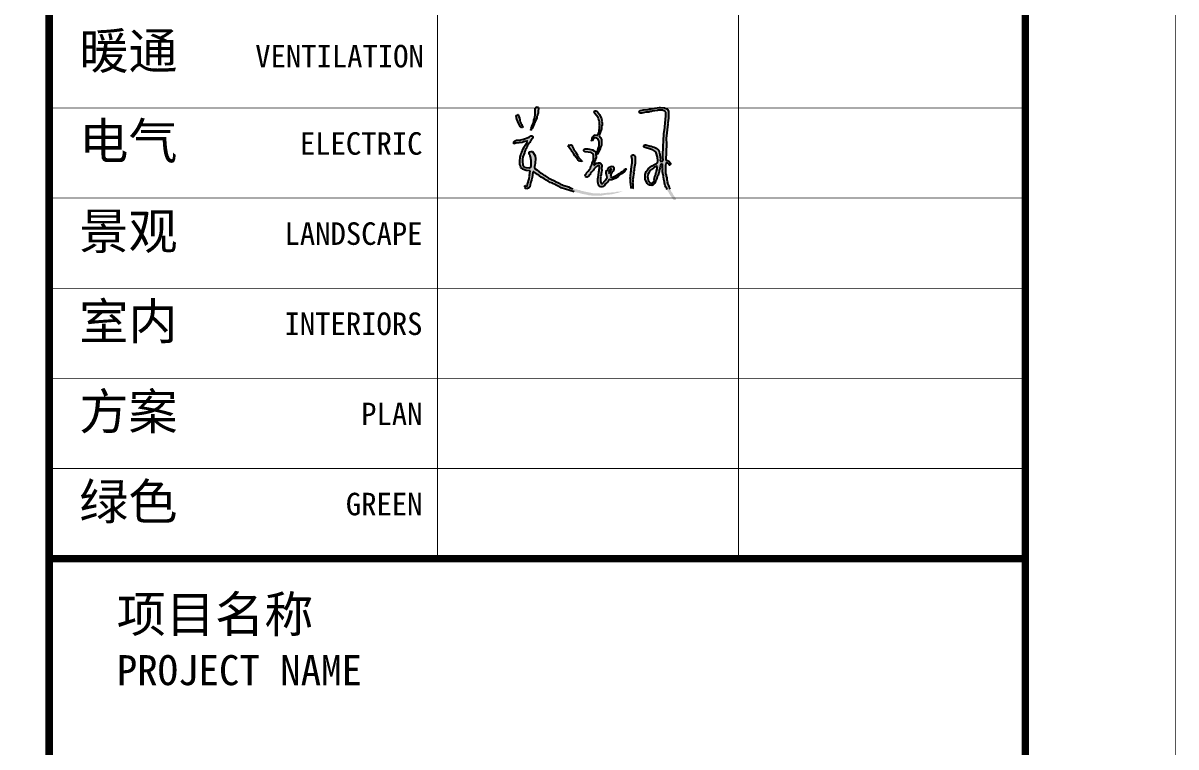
# Model space of a CAD drawing. Extents: x -777745 to 647905, y -207485 to 303235.
# Drawn here: x 65791 to 73468, y 154312 to 159130 of the extents above; entities that cross this region are included whole.
import ezdxf
from ezdxf.enums import TextEntityAlignment as Align

# ---------------------------------------------------------------- set-up
doc = ezdxf.new("R2010")
doc.units = 0
doc.header["$LTSCALE"] = 1000
doc.layers.get('0').update_dxf_attribs({"linetype": 'CONTINUOUS'})
doc.layers.add('00-防烟分区', color=4, linetype='CONTINUOUS')
doc.layers.add('电子签名', color=5, linetype='CONTINUOUS')
doc.styles.add('图签信息$0$华文细黑', font='STXIHEI.TTF', dxfattribs={"height": 10})

# ---------------------------------------------------------------- blocks, each defined once
blk = doc.blocks.new('图框-A1')
for points, const_width in [([(0, 0), (841, 0), (841, 594), (0, 594)], 0.05), ([(766, 584), (25, 584), (25, 10), (766, 10)], 0.5)]:
    blk.add_lwpolyline(points, close=True, dxfattribs=dict(const_width=const_width))
blk = doc.blocks.new('图签信息')
at = {"const_width": 0.5}
for points in [[(-65, 574), (-65, 500.5), (0, 500.5), (0, 574)], [(-65, 0), (0, 0), (0, 500.5), (-65, 500.5)]]:
    blk.add_lwpolyline(points, close=True, dxfattribs=at)
at = {"const_width": 0.05}
for points in [[(-39.145, 566.5), (-39.145, 500.5)], [(-19.101, 566.5), (-19.101, 500.5)], [(-65, 530.5), (0, 530.5)], [(-65, 524.5), (0, 524.5)], [(-65, 518.5), (0, 518.5)], [(-65, 512.5), (0, 512.5)], [(-65, 512.5), (0, 512.5)], [(-65, 506.5), (0, 506.5)], [(-65, 500.5), (0, 500.5)]]:
    blk.add_lwpolyline(points, dxfattribs=at)
at = {"style": '图签信息$0$华文细黑'}
for s, height, p in [('暖通', 2.4, (-63, 535.5)), ('电气', 2.4, (-63, 529.5)), ('景观', 2.4, (-63, 523.5)), ('室内', 2.4, (-63, 517.5)), ('方案', 2.4, (-63, 511.5)), ('绿色', 2.4, (-63, 505.5)), ('项目名称', 2.4, (-60.5, 498.003)), ('PROJECT NAME', 2, (-60.5, 494.079))]:
    blk.add_text(s, height=height, dxfattribs=at).set_placement(p, align=Align.TOP_LEFT)
for s, p in [('VENTILATION', (-40.056, 534.698)), ('ELECTRIC', (-40.145, 528.886)), ('LANDSCAPE', (-40.145, 522.886)), ('INTERIORS', (-40.145, 516.886)), ('PLAN', (-40.145, 510.886)), ('GREEN', (-40.145, 504.886))]:
    blk.add_text(s, height=1.5, dxfattribs=at).set_placement(p, align=Align.TOP_RIGHT)
blk = doc.blocks.new('图签-A1')
at = {"color": 2}
blk.add_blockref('图签信息', (0, 0), dxfattribs=at)
blk = doc.blocks.new('X-104 13#平面')
at = {"xscale": 100, "yscale": 100, "zscale": 100}
for name, p in [('图框-A1', (-10634.5, 104514.8)), ('图签-A1', (72465.5, 105514.8))]:
    blk.add_blockref(name, p, dxfattribs=at)
blk = doc.blocks.new('UYTITU')
at = {"layer": '电子签名', "linetype": 'Continuous'}
h = blk.add_hatch(color=5, dxfattribs=at)
h.paths.add_polyline_path([(952.3, 11.9), (951.3, 12.9), (942.9, 10.8), (939.8, 7.7), (934.5, -7), (932.4, -9.1), (935.6, -16.4), (939.8, -13.3), (948.1, 2.4), (950.2, 3.5)], flags=16)
h.paths.add_polyline_path([(1256.3, 29.7), (1254.3, 30.7), (1252.2, 28.6), (1238.5, 23.4), (1232.2, 17.1), (1217.6, 8.7), (1213.4, 3.5), (1211.3, 3.5), (1205, -3.9), (1200.8, -14.3), (1193.4, -25.9), (1191.4, -42.6), (1194.5, -48.9), (1194.5, -55.2), (1196.6, -57.3), (1196.6, -65.7), (1211.3, -83.5), (1220.7, -83.5), (1225.9, -81.4), (1228, -76.2), (1237.5, -64.7), (1236.4, -56.3), (1238.5, -52.1), (1238.5, -44.7), (1240.6, -42.6), (1240.6, -37.4), (1245.9, -24.8), (1246.9, -14.3), (1250.1, -10.1), (1250.1, -2.8), (1255.3, 11.9), (1256.3, 22.4), (1258.4, 25.5)], flags=16)
h.paths.add_polyline_path([(1093.9, 105.2), (1100.1, 105.2), (1103.3, 104.1), (1106.4, 101), (1108.5, 91.5), (1108.5, 48.6), (1105.4, 25.5), (1102.2, 16.1), (1102.2, 4.5), (1099.1, -7), (1100.1, -18.5), (1098.1, -21.7), (1096, -43.7), (1091.8, -57.3), (1093.9, -60.5), (1092.8, -73), (1090.7, -78.3), (1092.8, -87.7), (1093.9, -117.1), (1090.7, -119.2), (1085.5, -119.2), (1082.3, -108.7), (1081.3, -91.9), (1079.2, -89.8), (1077.1, -77.2), (1077.1, -57.3), (1075, -48.9), (1079.2, -36.4), (1078.1, -31.1), (1081.3, -16.4), (1080.2, -9.1), (1082.3, -1.8), (1082.3, 11.9), (1085.5, 24.4), (1086.5, 43.3), (1088.6, 48.6), (1088.6, 74.8), (1085.5, 94.7), (1087.6, 102)])
h.paths.add_polyline_path([(777.3, 145), (793, 145), (825.5, 139.8), (836, 132.4), (838.1, 132.4), (843.3, 127.2), (847.5, 118.8), (846.5, 114.6), (848.6, 85.3), (843.3, 74.8), (843.3, 65.3), (839.1, 60.1), (839.1, 50.7), (834.9, 43.3), (834.9, 38.1), (838.1, 37), (854.8, 49.6), (865.3, 52.8), (873.7, 52.8), (879, 50.7), (886.3, 39.1), (887.3, 29.7), (885.2, 16.1), (886.3, 4.5), (885.2, -9.1), (883.1, -13.3), (883.1, -24.8), (879, -36.4), (880, -40.5), (877.9, -44.7), (877.9, -72), (882.1, -84.6), (885.2, -86.7), (890.5, -85.6), (910.4, -64.7), (923, -45.8), (920.9, -31.1), (918.8, -29), (917.7, -21.7), (915.6, -18.5), (915.6, -4.9), (917.7, -1.8), (917.7, 4.5), (921.9, 1.4), (927.2, 4.5), (928.2, 12.9), (932.4, 17.1), (932.4, 22.4), (942.9, 25.5), (951.3, 29.7), (962.8, 27.6), (968.1, 22.4), (968.1, 15), (966, 12.9), (967, 9.8), (961.8, -1.8), (954.4, -11.2), (947.1, -25.9), (947.1, -31.1), (943.9, -36.4), (949.2, -42.6), (959.7, -41.6), (988, -30.1), (1004.8, -17.5), (1013.1, -13.3), (1014.2, -10.1), (1035.2, 1.4), (1043.5, 11.9), (1050.9, 11.9), (1039.3, -1.8), (1022.6, -17.5), (1008.9, -25.9), (996.4, -38.4), (979.6, -48.9), (954.4, -59.4), (942.9, -59.4), (935.6, -56.3), (926.1, -73), (912.5, -86.7), (904.1, -98.2), (890.5, -106.6), (881.1, -106.6), (872.7, -104.5), (865.3, -95.1), (863.2, -81.4), (860.1, -75.1), (860.1, -51), (863.2, -47.9), (867.4, -10.1), (866.4, -7), (868.5, 0.3), (868.5, 11.9), (870.6, 15), (870.6, 30.7), (866.4, 37), (860.1, 36), (859, 32.8), (851.7, 27.6), (834.9, 10.8), (831.8, 4.5), (818.2, -9.1), (811.9, -18.5), (812.9, -19.6), (807.7, -23.8), (803.5, -31.1), (789.8, -42.6), (785.7, -42.6), (778.3, -38.4), (777.3, -28), (782.5, -22.7), (785.7, -13.3), (797.2, -1.8), (802.4, 6.6), (811.9, 15), (815, 29.7), (818.2, 36), (820.2, 37), (820.2, 41.2), (823.4, 46.5), (823.4, 51.7), (830.7, 70.6), (831.8, 101), (828.6, 112.5), (816.1, 121.9), (776.2, 125.1), (767.8, 133.5), (767.8, 138.7)])
h.paths.add_polyline_path([(679.8, 173.3), (682.9, 173.3), (688.2, 171.2), (690.3, 162.8), (699.7, 141.9), (708.1, 133.5), (708.1, 130.3), (712.3, 126.1), (713.3, 121.9), (724.9, 104.1), (723.8, 101), (728, 98.9), (728, 94.7), (730.1, 93.6), (732.2, 87.3), (751.1, 68.5), (755.3, 66.4), (754.2, 61.1), (739.5, 63.2), (728, 72.7), (717.5, 85.3), (716.5, 89.4), (708.1, 98.9), (701.8, 110.4), (695.5, 116.7), (690.3, 126.1), (688.2, 127.2), (688.2, 130.3), (669.3, 154.4), (665.1, 160.7), (664, 166), (667.2, 170.2), (666.1, 171.2), (673.5, 171.2)], flags=17)
h.paths.add_polyline_path([(413.5, 232), (420.8, 232), (426.1, 229.9), (428.2, 226.8), (428.2, 219.4), (426.1, 218.4), (425, 214.2), (414.5, 200.6), (414.5, 198.5), (409.3, 194.3), (408.3, 189), (403, 184.8), (399.9, 176.5), (390.4, 162.8), (387.3, 153.4), (380, 145), (380, 140.8), (371.6, 124), (371.6, 119.8), (362.1, 92.6), (359, 76.9), (360, 70.6), (357.9, 56.9), (362.1, 44.4), (362.1, 37), (372.6, 24.4), (382, 21.3), (404.1, 20.3), (411.4, 24.4), (417.7, 30.7), (417.7, 67.4), (412.5, 92.6), (409.3, 98.9), (409.3, 104.1), (406.2, 106.2), (406.2, 111.5), (403, 116.7), (403, 120.9), (406.2, 125.1), (416.6, 129.3), (425, 128.2), (437.6, 111.5), (442.9, 98.9), (446, 79), (443.9, 52.8), (440.8, 36), (438.7, 32.8), (438.7, 20.3), (443.9, 12.9), (455.4, 5.6), (469.1, -8), (475.4, -10.1), (478.5, -14.3), (483.7, -16.4), (491.1, -22.7), (499.5, -26.9), (500.5, -29), (508.9, -32.2), (509.9, -34.3), (533, -48.9), (567.6, -64.7), (587.5, -76.2), (594.9, -78.3), (602.2, -83.5), (608.5, -85.6), (611.6, -89.8), (617.9, -90.9), (626.3, -94), (627.4, -96.1), (666.1, -107.6), (675.6, -112.9), (694.4, -119.2), (700.7, -119.2), (701.8, -121.3), (720.7, -124.4), (722.8, -126.5), (737.4, -127.6), (752.1, -133.8), (762.6, -134.9), (765.7, -137), (833.9, -150.6), (853.8, -149.6), (880, -151.7), (883.1, -149.6), (898.9, -149.6), (903.1, -147.5), (913.5, -148.5), (920.9, -146.4), (948.1, -145.4), (956.5, -143.3), (963.9, -144.3), (979.6, -142.2), (983.8, -140.1), (1010, -138), (1012.1, -135.9), (1024.7, -137), (1020.5, -140.1), (1014.2, -140.1), (991.1, -148.5), (985.9, -148.5), (953.4, -156.9), (912.5, -160.1), (877.9, -166.3), (838.1, -166.3), (798.2, -163.2), (795.1, -161.1), (751.1, -152.7), (732.2, -146.4), (702.8, -141.2), (615.8, -112.9), (607.4, -106.6), (601.1, -105.5), (592.8, -99.3), (579.1, -94), (576, -90.9), (565.5, -87.7), (558.2, -82.5), (543.5, -77.2), (530.9, -68.9), (517.3, -63.6), (515.2, -60.5), (504.7, -53.1), (499.5, -52.1), (497.4, -48.9), (482.7, -41.6), (469.1, -32.2), (467, -29), (459.6, -25.9), (441.8, -11.2), (433.4, -7), (430.3, -7), (428.2, -10.1), (422.9, -47.9), (420.8, -50), (418.7, -62.6), (412.5, -80.4), (407.2, -106.6), (404.1, -109.7), (403, -113.9), (388.3, -120.2), (380, -118.1), (375.8, -113.9), (373.7, -105.5), (376.8, -97.2), (378.9, -97.2), (382, -103.4), (386.2, -105.5), (391.5, -96.1), (392.5, -88.8), (404.1, -54.2), (405.1, -37.4), (407.2, -35.3), (406.2, -32.2), (409.3, 0.3), (384.1, 2.4), (359, 9.8), (357.9, 12.9), (350.6, 18.2), (347.5, 24.4), (346.4, 31.8), (341.2, 42.3), (340.1, 64.3), (343.3, 90.5), (347.5, 106.2), (350.6, 109.4), (349.6, 112.5), (353.7, 120.9), (354.8, 127.2), (360, 134.5), (360, 137.7), (368.4, 153.4), (368.4, 156.5), (389.4, 190.1), (389.4, 194.3), (392.5, 197.4), (388.3, 199.5), (386.2, 197.4), (374.7, 195.3), (368.4, 192.2), (363.2, 193.2), (356.9, 189), (317.1, 184.8), (315, 182.7), (309.7, 182.7), (305.5, 179.6), (301.3, 179.6), (300.3, 192.2), (305.5, 197.4), (319.2, 204.8), (345.4, 204.8), (348.5, 206.9), (365.3, 210), (403, 223.6)])
h.paths.add_polyline_path([(328.6, 375.6), (329.6, 375.6), (329.6, 372.5), (332.8, 368.3), (332.8, 363.1), (338, 352.6), (338, 346.3), (341.2, 341), (342.2, 330.6), (345.4, 326.4), (348.5, 313.8), (353.7, 307.5), (354.8, 300.2), (363.2, 291.8), (360, 287.6), (351.6, 288.6), (346.4, 292.8), (331.7, 316.9), (328.6, 327.4), (320.2, 343.1), (321.2, 346.3), (318.1, 350.5), (316, 367.3), (323.3, 370.4)])
h.paths.add_polyline_path([(842.3, 398.7), (850.6, 398.7), (858, 392.4), (872.7, 374.6), (884.2, 346.3), (886.3, 335.8), (885.2, 328.5), (888.4, 319), (888.4, 302.3), (884.2, 294.9), (884.2, 279.2), (873.7, 247.7), (870.6, 243.5), (868.5, 233.1), (877.9, 221.5), (884.2, 207.9), (884.2, 168.1), (882.1, 167), (877.9, 156.5), (874.8, 140.8), (858, 110.4), (855.9, 108.3), (852.7, 108.3), (859, 133.5), (862.2, 138.7), (861.1, 139.8), (866.4, 158.6), (868.5, 160.7), (868.5, 191.1), (866.4, 198.5), (867.4, 199.5), (863.2, 210), (847.5, 218.4), (838.1, 218.4), (828.6, 211.1), (822.3, 198.5), (818.2, 198.5), (817.1, 201.6), (822.3, 209), (822.3, 217.3), (826.5, 226.8), (833.9, 235.2), (843.3, 238.3), (854.8, 236.2), (861.1, 236.2), (868.5, 258.2), (868.5, 265.6), (872.7, 285.5), (871.6, 297), (874.8, 304.4), (871.6, 310.6), (870.6, 327.4), (868.5, 329.5), (867.4, 341), (864.3, 345.2), (862.2, 354.7), (839.1, 384), (837, 393.5)])
h.paths.add_polyline_path([(1267.9, 421.8), (1277.3, 421.8), (1303.5, 418.6), (1323.4, 409.2), (1331.8, 393.5), (1331.8, 352.6), (1330.8, 344.2), (1328.7, 341), (1329.7, 335.8), (1327.6, 316.9), (1325.5, 312.7), (1326.6, 310.6), (1316.1, 214.2), (1317.2, 179.6), (1313, 71.6), (1315.1, 67.4), (1323.4, 67.4), (1332.9, 63.2), (1343.4, 51.7), (1344.4, 45.4), (1339.2, 37), (1335, 38.1), (1335, 41.2), (1327.6, 49.6), (1317.2, 51.7), (1314, 48.6), (1311.9, 34.9), (1311.9, -17.5), (1315.1, -29), (1315.1, -35.3), (1319.2, -47.9), (1320.3, -62.6), (1323.4, -70.9), (1321.3, -74.1), (1325.5, -80.4), (1325.5, -84.6), (1331.8, -97.2), (1332.9, -104.5), (1335, -106.6), (1335, -111.8), (1342.3, -120.2), (1348.6, -133.8), (1348.6, -137), (1360.1, -152.7), (1362.2, -160.1), (1365.4, -163.2), (1367.5, -167.4), (1366.4, -168.4), (1371.7, -171.6), (1380.1, -184.2), (1380.1, -191.5), (1375.9, -194.6), (1366.4, -193.6), (1353.8, -181), (1352.8, -176.8), (1349.6, -174.7), (1349.6, -171.6), (1342.3, -164.2), (1340.2, -158), (1337.1, -156.9), (1330.8, -141.2), (1327.6, -138), (1321.3, -125.5), (1320.3, -117.1), (1314, -109.7), (1309.8, -101.3), (1306.7, -88.8), (1307.7, -87.7), (1304.6, -82.5), (1304.6, -75.1), (1299.3, -57.3), (1300.4, -56.3), (1298.3, -41.6), (1296.2, -38.4), (1297.2, -35.3), (1295.1, -24.8), (1293, -21.7), (1294.1, -13.3), (1292, -9.1), (1292, 5.6), (1294.1, 15), (1292, 19.2), (1292, 46.5), (1280.5, 42.3), (1276.3, 37), (1277.3, 36), (1274.2, 26.5), (1275.2, 19.2), (1270, 1.4), (1268.9, -8), (1266.8, -11.2), (1261.6, -32.2), (1255.3, -40.5), (1251.1, -60.5), (1244.8, -69.9), (1240.6, -82.5), (1225.9, -96.1), (1220.7, -98.2), (1203.9, -96.1), (1195.5, -91.9), (1188.2, -84.6), (1174.6, -56.3), (1174.6, -25.9), (1181.9, -4.9), (1187.2, -0.7), (1195.5, 11.9), (1220.7, 31.8), (1222.8, 31.8), (1241.7, 44.4), (1248, 45.4), (1256.3, 49.6), (1258.4, 53.8), (1259.5, 66.4), (1257.4, 90.5), (1249, 118.8), (1245.9, 125.1), (1227, 139.8), (1218.6, 140.8), (1168.3, 156.5), (1166.2, 158.6), (1166.2, 164.9), (1171.4, 173.3), (1179.8, 173.3), (1209.2, 163.9), (1216.5, 163.9), (1225.9, 159.7), (1236.4, 157.6), (1249, 151.3), (1263.7, 136.6), (1270, 127.2), (1270, 120.9), (1272.1, 119.8), (1278.4, 82.1), (1276.3, 66.4), (1279.4, 61.1), (1290.9, 63.2), (1294.1, 65.3), (1293, 69.5), (1295.1, 71.6), (1294.1, 93.6), (1296.2, 170.2), (1298.3, 193.2), (1297.2, 219.4), (1300.4, 228.9), (1300.4, 251.9), (1302.5, 255.1), (1301.4, 265.6), (1303.5, 268.7), (1314, 365.2), (1313, 390.3), (1306.7, 397.7), (1292, 402.9), (1261.6, 402.9), (1257.4, 400.8), (1221.8, 396.6), (1219.7, 394.5), (1206, 393.5), (1199.7, 390.3), (1179.8, 389.3), (1153.6, 384), (1141, 384), (1133.7, 391.4), (1138.9, 397.7), (1145.2, 401.8), (1154.7, 402.9), (1163, 406), (1195.5, 408.1), (1223.9, 414.4), (1231.2, 414.4), (1239.6, 417.6), (1256.3, 418.6)])
h.paths.add_polyline_path([(456.5, 424.9), (462.8, 421.8), (465.9, 413.4), (462.8, 397.7), (462.8, 384), (458.6, 374.6), (458.6, 367.3), (454.4, 363.1), (453.3, 352.6), (441.8, 323.2), (441.8, 319), (436.6, 312.7), (424, 282.3), (416.6, 272.9), (416.6, 270.8), (414.5, 270.8), (416.6, 282.3), (421.9, 291.8), (421.9, 294.9), (432.4, 320.1), (434.5, 335.8), (440.8, 353.6), (440.8, 361), (443.9, 370.4), (443.9, 415.5), (449.1, 422.8)])
at = {"layer": '电子签名', "color": 5, "linetype": 'Continuous'}
for p, q in [((443.9, 415.5), (449.1, 422.8)), ((443.9, 370.4), (443.9, 415.5)), ((449.1, 422.8), (456.5, 424.9)), ((456.5, 424.9), (462.8, 421.8)), ((462.8, 384), (458.6, 374.6)), ((462.8, 421.8), (465.9, 413.4)), ((465.9, 413.4), (462.8, 397.7)), ((462.8, 397.7), (462.8, 384)), ((837, 393.5), (842.3, 398.7)), ((839.1, 384), (837, 393.5)), ((862.2, 354.7), (839.1, 384)), ((842.3, 398.7), (850.6, 398.7)), ((850.6, 398.7), (858, 392.4)), ((858, 392.4), (872.7, 374.6)), ((1133.7, 391.4), (1138.9, 397.7)), ((1141, 384), (1133.7, 391.4)), ((1138.9, 397.7), (1145.2, 401.8)), ((1153.6, 384), (1141, 384)), ((1145.2, 401.8), (1154.7, 402.9)), ((1179.8, 389.3), (1153.6, 384)), ((1154.7, 402.9), (1163, 406)), ((1163, 406), (1195.5, 408.1)), ((1199.7, 390.3), (1179.8, 389.3)), ((1195.5, 408.1), (1223.9, 414.4)), ((1206, 393.5), (1199.7, 390.3)), ((1219.7, 394.5), (1206, 393.5)), ((1221.8, 396.6), (1219.7, 394.5)), ((1257.4, 400.8), (1221.8, 396.6)), ((1223.9, 414.4), (1231.2, 414.4)), ((1231.2, 414.4), (1239.6, 417.6)), ((1239.6, 417.6), (1256.3, 418.6)), ((1256.3, 418.6), (1267.9, 421.8)), ((1261.6, 402.9), (1257.4, 400.8)), ((1292, 402.9), (1261.6, 402.9)), ((1267.9, 421.8), (1277.3, 421.8)), ((1277.3, 421.8), (1303.5, 418.6)), ((1306.7, 397.7), (1292, 402.9)), ((1303.5, 418.6), (1323.4, 409.2)), ((1313, 390.3), (1306.7, 397.7)), ((1314, 365.2), (1313, 390.3)), ((1323.4, 409.2), (1331.8, 393.5)), ((1331.8, 393.5), (1331.8, 352.6)), ((316, 367.3), (323.3, 370.4)), ((318.1, 350.5), (316, 367.3)), ((321.2, 346.3), (318.1, 350.5)), ((320.2, 343.1), (321.2, 346.3)), ((328.6, 327.4), (320.2, 343.1)), ((323.3, 370.4), (328.6, 375.6)), ((328.6, 375.6), (329.6, 375.6)), ((331.7, 316.9), (328.6, 327.4)), ((329.6, 375.6), (329.6, 372.5)), ((329.6, 372.5), (332.8, 368.3)), ((346.4, 292.8), (331.7, 316.9)), ((332.8, 368.3), (332.8, 363.1)), ((332.8, 363.1), (338, 352.6)), ((338, 352.6), (338, 346.3)), ((338, 346.3), (341.2, 341)), ((341.2, 341), (342.2, 330.6)), ((342.2, 330.6), (345.4, 326.4)), ((345.4, 326.4), (348.5, 313.8)), ((348.5, 313.8), (353.7, 307.5)), ((353.7, 307.5), (354.8, 300.2)), ((421.9, 294.9), (432.4, 320.1)), ((436.6, 312.7), (424, 282.3)), ((432.4, 320.1), (434.5, 335.8)), ((434.5, 335.8), (440.8, 353.6)), ((441.8, 319), (436.6, 312.7)), ((440.8, 361), (443.9, 370.4)), ((440.8, 353.6), (440.8, 361)), ((453.3, 352.6), (441.8, 323.2)), ((441.8, 323.2), (441.8, 319)), ((454.4, 363.1), (453.3, 352.6)), ((458.6, 367.3), (454.4, 363.1)), ((458.6, 374.6), (458.6, 367.3)), ((864.3, 345.2), (862.2, 354.7)), ((867.4, 341), (864.3, 345.2)), ((868.5, 329.5), (867.4, 341)), ((870.6, 327.4), (868.5, 329.5)), ((871.6, 310.6), (870.6, 327.4)), ((874.8, 304.4), (871.6, 310.6)), ((872.7, 374.6), (884.2, 346.3)), ((884.2, 346.3), (886.3, 335.8)), ((886.3, 335.8), (885.2, 328.5)), ((885.2, 328.5), (888.4, 319)), ((888.4, 319), (888.4, 302.3)), ((1303.5, 268.7), (1314, 365.2)), ((1326.6, 310.6), (1316.1, 214.2)), ((1327.6, 316.9), (1325.5, 312.7)), ((1325.5, 312.7), (1326.6, 310.6)), ((1329.7, 335.8), (1327.6, 316.9)), ((1330.8, 344.2), (1328.7, 341)), ((1328.7, 341), (1329.7, 335.8)), ((1331.8, 352.6), (1330.8, 344.2)), ((351.6, 288.6), (346.4, 292.8)), ((360, 287.6), (351.6, 288.6)), ((354.8, 300.2), (363.2, 291.8)), ((363.2, 291.8), (360, 287.6)), ((403, 223.6), (413.5, 232)), ((413.5, 232), (420.8, 232)), ((414.5, 270.8), (416.6, 282.3)), ((416.6, 270.8), (414.5, 270.8)), ((416.6, 282.3), (421.9, 291.8)), ((424, 282.3), (416.6, 272.9)), ((416.6, 272.9), (416.6, 270.8)), ((420.8, 232), (426.1, 229.9)), ((421.9, 291.8), (421.9, 294.9)), ((826.5, 226.8), (833.9, 235.2)), ((833.9, 235.2), (843.3, 238.3)), ((843.3, 238.3), (854.8, 236.2)), ((854.8, 236.2), (861.1, 236.2)), ((861.1, 236.2), (868.5, 258.2)), ((868.5, 265.6), (872.7, 285.5)), ((868.5, 258.2), (868.5, 265.6)), ((870.6, 243.5), (868.5, 233.1)), ((868.5, 233.1), (877.9, 221.5)), ((873.7, 247.7), (870.6, 243.5)), ((871.6, 297), (874.8, 304.4)), ((872.7, 285.5), (871.6, 297)), ((884.2, 279.2), (873.7, 247.7)), ((888.4, 302.3), (884.2, 294.9)), ((884.2, 294.9), (884.2, 279.2)), ((1300.4, 251.9), (1302.5, 255.1)), ((1300.4, 228.9), (1300.4, 251.9)), ((1301.4, 265.6), (1303.5, 268.7)), ((1302.5, 255.1), (1301.4, 265.6)), ((300.3, 192.2), (305.5, 197.4)), ((301.3, 179.6), (300.3, 192.2)), ((305.5, 179.6), (301.3, 179.6)), ((305.5, 197.4), (319.2, 204.8)), ((309.7, 182.7), (305.5, 179.6)), ((315, 182.7), (309.7, 182.7)), ((317.1, 184.8), (315, 182.7)), ((356.9, 189), (317.1, 184.8)), ((319.2, 204.8), (345.4, 204.8)), ((345.4, 204.8), (348.5, 206.9)), ((348.5, 206.9), (365.3, 210)), ((363.2, 193.2), (356.9, 189)), ((368.4, 192.2), (363.2, 193.2)), ((365.3, 210), (403, 223.6)), ((374.7, 195.3), (368.4, 192.2)), ((368.4, 156.5), (389.4, 190.1)), ((368.4, 153.4), (368.4, 156.5)), ((386.2, 197.4), (374.7, 195.3)), ((388.3, 199.5), (386.2, 197.4)), ((390.4, 162.8), (387.3, 153.4)), ((392.5, 197.4), (388.3, 199.5)), ((389.4, 194.3), (392.5, 197.4)), ((389.4, 190.1), (389.4, 194.3)), ((399.9, 176.5), (390.4, 162.8)), ((403, 184.8), (399.9, 176.5)), ((408.3, 189), (403, 184.8)), ((409.3, 194.3), (408.3, 189)), ((414.5, 198.5), (409.3, 194.3)), ((425, 214.2), (414.5, 200.6)), ((414.5, 200.6), (414.5, 198.5)), ((426.1, 218.4), (425, 214.2)), ((426.1, 229.9), (428.2, 226.8)), ((428.2, 219.4), (426.1, 218.4)), ((428.2, 226.8), (428.2, 219.4)), ((664, 166), (667.2, 170.2)), ((665.1, 160.7), (664, 166)), ((669.3, 154.4), (665.1, 160.7)), ((666.1, 171.2), (673.5, 171.2)), ((667.2, 170.2), (666.1, 171.2)), ((688.2, 130.3), (669.3, 154.4)), ((673.5, 171.2), (679.8, 173.3)), ((679.8, 173.3), (682.9, 173.3)), ((682.9, 173.3), (688.2, 171.2)), ((688.2, 171.2), (690.3, 162.8)), ((690.3, 162.8), (699.7, 141.9)), ((817.1, 201.6), (822.3, 209)), ((818.2, 198.5), (817.1, 201.6)), ((822.3, 198.5), (818.2, 198.5)), ((822.3, 217.3), (826.5, 226.8)), ((822.3, 209), (822.3, 217.3)), ((828.6, 211.1), (822.3, 198.5)), ((838.1, 218.4), (828.6, 211.1)), ((847.5, 218.4), (838.1, 218.4)), ((863.2, 210), (847.5, 218.4)), ((861.1, 139.8), (866.4, 158.6)), ((867.4, 199.5), (863.2, 210)), ((866.4, 198.5), (867.4, 199.5)), ((868.5, 191.1), (866.4, 198.5)), ((866.4, 158.6), (868.5, 160.7)), ((868.5, 160.7), (868.5, 191.1)), ((877.9, 156.5), (874.8, 140.8)), ((877.9, 221.5), (884.2, 207.9)), ((882.1, 167), (877.9, 156.5)), ((884.2, 168.1), (882.1, 167)), ((884.2, 207.9), (884.2, 168.1)), ((1166.2, 164.9), (1171.4, 173.3)), ((1166.2, 158.6), (1166.2, 164.9)), ((1168.3, 156.5), (1166.2, 158.6)), ((1218.6, 140.8), (1168.3, 156.5)), ((1171.4, 173.3), (1179.8, 173.3)), ((1179.8, 173.3), (1209.2, 163.9)), ((1209.2, 163.9), (1216.5, 163.9)), ((1216.5, 163.9), (1225.9, 159.7)), ((1225.9, 159.7), (1236.4, 157.6)), ((1236.4, 157.6), (1249, 151.3)), ((1294.1, 93.6), (1296.2, 170.2)), ((1296.2, 170.2), (1298.3, 193.2)), ((1297.2, 219.4), (1300.4, 228.9)), ((1298.3, 193.2), (1297.2, 219.4)), ((1317.2, 179.6), (1313, 71.6)), ((1316.1, 214.2), (1317.2, 179.6)), ((340.1, 64.3), (343.3, 90.5)), ((343.3, 90.5), (347.5, 106.2)), ((347.5, 106.2), (350.6, 109.4)), ((349.6, 112.5), (353.7, 120.9)), ((350.6, 109.4), (349.6, 112.5)), ((353.7, 120.9), (354.8, 127.2)), ((354.8, 127.2), (360, 134.5)), ((362.1, 92.6), (359, 76.9)), ((359, 76.9), (360, 70.6)), ((360, 137.7), (368.4, 153.4)), ((360, 134.5), (360, 137.7)), ((371.6, 119.8), (362.1, 92.6)), ((380, 140.8), (371.6, 124)), ((371.6, 124), (371.6, 119.8)), ((387.3, 153.4), (380, 145)), ((380, 145), (380, 140.8)), ((403, 120.9), (406.2, 125.1)), ((403, 116.7), (403, 120.9)), ((406.2, 111.5), (403, 116.7)), ((406.2, 125.1), (416.6, 129.3)), ((406.2, 106.2), (406.2, 111.5)), ((409.3, 104.1), (406.2, 106.2)), ((409.3, 98.9), (409.3, 104.1)), ((412.5, 92.6), (409.3, 98.9)), ((417.7, 67.4), (412.5, 92.6)), ((416.6, 129.3), (425, 128.2)), ((425, 128.2), (437.6, 111.5)), ((437.6, 111.5), (442.9, 98.9)), ((442.9, 98.9), (446, 79)), ((446, 79), (443.9, 52.8)), ((688.2, 127.2), (688.2, 130.3)), ((690.3, 126.1), (688.2, 127.2)), ((695.5, 116.7), (690.3, 126.1)), ((701.8, 110.4), (695.5, 116.7)), ((699.7, 141.9), (708.1, 133.5)), ((708.1, 98.9), (701.8, 110.4)), ((708.1, 133.5), (708.1, 130.3)), ((708.1, 130.3), (712.3, 126.1)), ((716.5, 89.4), (708.1, 98.9)), ((712.3, 126.1), (713.3, 121.9)), ((713.3, 121.9), (724.9, 104.1)), ((717.5, 85.3), (716.5, 89.4)), ((728, 72.7), (717.5, 85.3)), ((724.9, 104.1), (723.8, 101)), ((723.8, 101), (728, 98.9)), ((728, 98.9), (728, 94.7)), ((728, 94.7), (730.1, 93.6)), ((730.1, 93.6), (732.2, 87.3)), ((732.2, 87.3), (751.1, 68.5)), ((767.8, 138.7), (777.3, 145)), ((767.8, 133.5), (767.8, 138.7)), ((776.2, 125.1), (767.8, 133.5)), ((816.1, 121.9), (776.2, 125.1)), ((777.3, 145), (793, 145)), ((793, 145), (825.5, 139.8)), ((828.6, 112.5), (816.1, 121.9)), ((825.5, 139.8), (836, 132.4)), ((831.8, 101), (828.6, 112.5)), ((830.7, 70.6), (831.8, 101)), ((836, 132.4), (838.1, 132.4)), ((838.1, 132.4), (843.3, 127.2)), ((843.3, 127.2), (847.5, 118.8)), ((848.6, 85.3), (843.3, 74.8)), ((847.5, 118.8), (846.5, 114.6)), ((846.5, 114.6), (848.6, 85.3)), ((852.7, 108.3), (859, 133.5)), ((855.9, 108.3), (852.7, 108.3)), ((858, 110.4), (855.9, 108.3)), ((874.8, 140.8), (858, 110.4)), ((859, 133.5), (862.2, 138.7)), ((862.2, 138.7), (861.1, 139.8)), ((1085.5, 94.7), (1087.6, 102)), ((1088.6, 74.8), (1085.5, 94.7)), ((1087.6, 102), (1093.9, 105.2)), ((1093.9, 105.2), (1100.1, 105.2)), ((1100.1, 105.2), (1103.3, 104.1)), ((1103.3, 104.1), (1106.4, 101)), ((1106.4, 101), (1108.5, 91.5)), ((1108.5, 91.5), (1108.5, 48.6)), ((1227, 139.8), (1218.6, 140.8)), ((1245.9, 125.1), (1227, 139.8)), ((1249, 118.8), (1245.9, 125.1)), ((1249, 151.3), (1263.7, 136.6)), ((1257.4, 90.5), (1249, 118.8)), ((1259.5, 66.4), (1257.4, 90.5)), ((1263.7, 136.6), (1270, 127.2)), ((1270, 127.2), (1270, 120.9)), ((1270, 120.9), (1272.1, 119.8)), ((1272.1, 119.8), (1278.4, 82.1)), ((1278.4, 82.1), (1276.3, 66.4)), ((1295.1, 71.6), (1294.1, 93.6)), ((341.2, 42.3), (340.1, 64.3)), ((346.4, 31.8), (341.2, 42.3)), ((347.5, 24.4), (346.4, 31.8)), ((350.6, 18.2), (347.5, 24.4)), ((357.9, 12.9), (350.6, 18.2)), ((360, 70.6), (357.9, 56.9)), ((357.9, 56.9), (362.1, 44.4)), ((359, 9.8), (357.9, 12.9)), ((384.1, 2.4), (359, 9.8)), ((362.1, 44.4), (362.1, 37)), ((362.1, 37), (372.6, 24.4)), ((372.6, 24.4), (382, 21.3)), ((382, 21.3), (404.1, 20.3)), ((409.3, 0.3), (384.1, 2.4)), ((404.1, 20.3), (411.4, 24.4)), ((406.2, -32.2), (409.3, 0.3)), ((411.4, 24.4), (417.7, 30.7)), ((417.7, 30.7), (417.7, 67.4)), ((440.8, 36), (438.7, 32.8)), ((438.7, 32.8), (438.7, 20.3)), ((438.7, 20.3), (443.9, 12.9)), ((443.9, 52.8), (440.8, 36)), ((443.9, 12.9), (455.4, 5.6)), ((455.4, 5.6), (469.1, -8)), ((739.5, 63.2), (728, 72.7)), ((754.2, 61.1), (739.5, 63.2)), ((751.1, 68.5), (755.3, 66.4)), ((755.3, 66.4), (754.2, 61.1)), ((797.2, -1.8), (802.4, 6.6)), ((802.4, 6.6), (811.9, 15)), ((811.9, 15), (815, 29.7)), ((815, 29.7), (818.2, 36)), ((818.2, 36), (820.2, 37)), ((831.8, 4.5), (818.2, -9.1)), ((820.2, 41.2), (823.4, 46.5)), ((820.2, 37), (820.2, 41.2)), ((823.4, 51.7), (830.7, 70.6)), ((823.4, 46.5), (823.4, 51.7)), ((834.9, 10.8), (831.8, 4.5)), ((839.1, 50.7), (834.9, 43.3)), ((834.9, 43.3), (834.9, 38.1)), ((834.9, 38.1), (838.1, 37)), ((851.7, 27.6), (834.9, 10.8)), ((838.1, 37), (854.8, 49.6)), ((843.3, 65.3), (839.1, 60.1)), ((839.1, 60.1), (839.1, 50.7)), ((843.3, 74.8), (843.3, 65.3)), ((859, 32.8), (851.7, 27.6)), ((854.8, 49.6), (865.3, 52.8)), ((860.1, 36), (859, 32.8)), ((866.4, 37), (860.1, 36)), ((865.3, 52.8), (873.7, 52.8)), ((870.6, 30.7), (866.4, 37)), ((866.4, -7), (868.5, 0.3)), ((868.5, 11.9), (870.6, 15)), ((868.5, 0.3), (868.5, 11.9)), ((870.6, 15), (870.6, 30.7)), ((873.7, 52.8), (879, 50.7)), ((879, 50.7), (886.3, 39.1)), ((887.3, 29.7), (885.2, 16.1)), ((885.2, 16.1), (886.3, 4.5)), ((886.3, 4.5), (885.2, -9.1)), ((886.3, 39.1), (887.3, 29.7)), ((917.7, 4.5), (921.9, 1.4)), ((917.7, -1.8), (917.7, 4.5)), ((921.9, 1.4), (927.2, 4.5)), ((927.2, 4.5), (928.2, 12.9)), ((928.2, 12.9), (932.4, 17.1)), ((932.4, 22.4), (942.9, 25.5)), ((932.4, 17.1), (932.4, 22.4)), ((939.8, 7.7), (934.5, -7)), ((942.9, 10.8), (939.8, 7.7)), ((939.8, -13.3), (948.1, 2.4)), ((942.9, 25.5), (951.3, 29.7)), ((951.3, 12.9), (942.9, 10.8)), ((948.1, 2.4), (950.2, 3.5)), ((950.2, 3.5), (952.3, 11.9)), ((951.3, 29.7), (962.8, 27.6)), ((952.3, 11.9), (951.3, 12.9)), ((967, 9.8), (961.8, -1.8)), ((962.8, 27.6), (968.1, 22.4)), ((968.1, 15), (966, 12.9)), ((966, 12.9), (967, 9.8)), ((968.1, 22.4), (968.1, 15)), ((1014.2, -10.1), (1035.2, 1.4)), ((1035.2, 1.4), (1043.5, 11.9)), ((1050.9, 11.9), (1039.3, -1.8)), ((1043.5, 11.9), (1050.9, 11.9)), ((1082.3, 11.9), (1085.5, 24.4)), ((1082.3, -1.8), (1082.3, 11.9)), ((1085.5, 24.4), (1086.5, 43.3)), ((1086.5, 43.3), (1088.6, 48.6)), ((1088.6, 48.6), (1088.6, 74.8)), ((1102.2, 4.5), (1099.1, -7)), ((1105.4, 25.5), (1102.2, 16.1)), ((1102.2, 16.1), (1102.2, 4.5)), ((1108.5, 48.6), (1105.4, 25.5)), ((1187.2, -0.7), (1195.5, 11.9)), ((1195.5, 11.9), (1220.7, 31.8)), ((1211.3, 3.5), (1205, -3.9)), ((1213.4, 3.5), (1211.3, 3.5)), ((1217.6, 8.7), (1213.4, 3.5)), ((1232.2, 17.1), (1217.6, 8.7)), ((1220.7, 31.8), (1222.8, 31.8)), ((1222.8, 31.8), (1241.7, 44.4)), ((1238.5, 23.4), (1232.2, 17.1)), ((1252.2, 28.6), (1238.5, 23.4)), ((1241.7, 44.4), (1248, 45.4)), ((1248, 45.4), (1256.3, 49.6)), ((1250.1, -2.8), (1255.3, 11.9)), ((1254.3, 30.7), (1252.2, 28.6)), ((1256.3, 29.7), (1254.3, 30.7)), ((1255.3, 11.9), (1256.3, 22.4)), ((1256.3, 49.6), (1258.4, 53.8)), ((1258.4, 25.5), (1256.3, 29.7)), ((1256.3, 22.4), (1258.4, 25.5)), ((1258.4, 53.8), (1259.5, 66.4)), ((1270, 1.4), (1268.9, -8)), ((1275.2, 19.2), (1270, 1.4)), ((1277.3, 36), (1274.2, 26.5)), ((1274.2, 26.5), (1275.2, 19.2)), ((1276.3, 66.4), (1279.4, 61.1)), ((1280.5, 42.3), (1276.3, 37)), ((1276.3, 37), (1277.3, 36)), ((1279.4, 61.1), (1290.9, 63.2)), ((1292, 46.5), (1280.5, 42.3)), ((1290.9, 63.2), (1294.1, 65.3)), ((1292, 19.2), (1292, 46.5)), ((1294.1, 15), (1292, 19.2)), ((1292, 5.6), (1294.1, 15)), ((1292, -9.1), (1292, 5.6)), ((1293, 69.5), (1295.1, 71.6)), ((1294.1, 65.3), (1293, 69.5)), ((1314, 48.6), (1311.9, 34.9)), ((1311.9, 34.9), (1311.9, -17.5)), ((1313, 71.6), (1315.1, 67.4)), ((1317.2, 51.7), (1314, 48.6)), ((1315.1, 67.4), (1323.4, 67.4)), ((1327.6, 49.6), (1317.2, 51.7)), ((1323.4, 67.4), (1332.9, 63.2)), ((1335, 41.2), (1327.6, 49.6)), ((1332.9, 63.2), (1343.4, 51.7)), ((1335, 38.1), (1335, 41.2)), ((1339.2, 37), (1335, 38.1)), ((1344.4, 45.4), (1339.2, 37)), ((1343.4, 51.7), (1344.4, 45.4)), ((392.5, -88.8), (404.1, -54.2)), ((404.1, -54.2), (405.1, -37.4)), ((405.1, -37.4), (407.2, -35.3)), ((407.2, -35.3), (406.2, -32.2)), ((418.7, -62.6), (412.5, -80.4)), ((420.8, -50), (418.7, -62.6)), ((422.9, -47.9), (420.8, -50)), ((428.2, -10.1), (422.9, -47.9)), ((430.3, -7), (428.2, -10.1)), ((433.4, -7), (430.3, -7)), ((441.8, -11.2), (433.4, -7)), ((459.6, -25.9), (441.8, -11.2)), ((467, -29), (459.6, -25.9)), ((469.1, -32.2), (467, -29)), ((469.1, -8), (475.4, -10.1)), ((482.7, -41.6), (469.1, -32.2)), ((475.4, -10.1), (478.5, -14.3)), ((478.5, -14.3), (483.7, -16.4)), ((497.4, -48.9), (482.7, -41.6)), ((483.7, -16.4), (491.1, -22.7)), ((491.1, -22.7), (499.5, -26.9)), ((499.5, -52.1), (497.4, -48.9)), ((499.5, -26.9), (500.5, -29)), ((504.7, -53.1), (499.5, -52.1)), ((500.5, -29), (508.9, -32.2)), ((515.2, -60.5), (504.7, -53.1)), ((508.9, -32.2), (509.9, -34.3)), ((509.9, -34.3), (533, -48.9)), ((517.3, -63.6), (515.2, -60.5)), ((530.9, -68.9), (517.3, -63.6)), ((543.5, -77.2), (530.9, -68.9)), ((533, -48.9), (567.6, -64.7)), ((567.6, -64.7), (587.5, -76.2)), ((587.5, -76.2), (594.9, -78.3)), ((777.3, -28), (782.5, -22.7)), ((778.3, -38.4), (777.3, -28)), ((785.7, -42.6), (778.3, -38.4)), ((782.5, -22.7), (785.7, -13.3)), ((785.7, -13.3), (797.2, -1.8)), ((789.8, -42.6), (785.7, -42.6)), ((803.5, -31.1), (789.8, -42.6)), ((807.7, -23.8), (803.5, -31.1)), ((812.9, -19.6), (807.7, -23.8)), ((818.2, -9.1), (811.9, -18.5)), ((811.9, -18.5), (812.9, -19.6)), ((860.1, -51), (863.2, -47.9)), ((860.1, -75.1), (860.1, -51)), ((863.2, -81.4), (860.1, -75.1)), ((863.2, -47.9), (867.4, -10.1)), ((867.4, -10.1), (866.4, -7)), ((880, -40.5), (877.9, -44.7)), ((877.9, -44.7), (877.9, -72)), ((877.9, -72), (882.1, -84.6)), ((883.1, -24.8), (879, -36.4)), ((879, -36.4), (880, -40.5)), ((885.2, -9.1), (883.1, -13.3)), ((883.1, -13.3), (883.1, -24.8)), ((890.5, -85.6), (910.4, -64.7)), ((910.4, -64.7), (923, -45.8)), ((926.1, -73), (912.5, -86.7)), ((915.6, -4.9), (917.7, -1.8)), ((915.6, -18.5), (915.6, -4.9)), ((917.7, -21.7), (915.6, -18.5)), ((918.8, -29), (917.7, -21.7)), ((920.9, -31.1), (918.8, -29)), ((923, -45.8), (920.9, -31.1)), ((935.6, -56.3), (926.1, -73)), ((934.5, -7), (932.4, -9.1)), ((932.4, -9.1), (935.6, -16.4)), ((935.6, -16.4), (939.8, -13.3)), ((942.9, -59.4), (935.6, -56.3)), ((954.4, -59.4), (942.9, -59.4)), ((947.1, -31.1), (943.9, -36.4)), ((943.9, -36.4), (949.2, -42.6)), ((954.4, -11.2), (947.1, -25.9)), ((947.1, -25.9), (947.1, -31.1)), ((949.2, -42.6), (959.7, -41.6)), ((961.8, -1.8), (954.4, -11.2)), ((979.6, -48.9), (954.4, -59.4)), ((959.7, -41.6), (988, -30.1)), ((996.4, -38.4), (979.6, -48.9)), ((988, -30.1), (1004.8, -17.5)), ((1008.9, -25.9), (996.4, -38.4)), ((1004.8, -17.5), (1013.1, -13.3)), ((1022.6, -17.5), (1008.9, -25.9)), ((1013.1, -13.3), (1014.2, -10.1)), ((1039.3, -1.8), (1022.6, -17.5)), ((1075, -48.9), (1079.2, -36.4)), ((1077.1, -57.3), (1075, -48.9)), ((1077.1, -77.2), (1077.1, -57.3)), ((1078.1, -31.1), (1081.3, -16.4)), ((1079.2, -36.4), (1078.1, -31.1)), ((1080.2, -9.1), (1082.3, -1.8)), ((1081.3, -16.4), (1080.2, -9.1)), ((1092.8, -73), (1090.7, -78.3)), ((1096, -43.7), (1091.8, -57.3)), ((1091.8, -57.3), (1093.9, -60.5)), ((1093.9, -60.5), (1092.8, -73)), ((1098.1, -21.7), (1096, -43.7)), ((1100.1, -18.5), (1098.1, -21.7)), ((1099.1, -7), (1100.1, -18.5)), ((1174.6, -25.9), (1181.9, -4.9)), ((1174.6, -56.3), (1174.6, -25.9)), ((1188.2, -84.6), (1174.6, -56.3)), ((1181.9, -4.9), (1187.2, -0.7)), ((1193.4, -25.9), (1191.4, -42.6)), ((1191.4, -42.6), (1194.5, -48.9)), ((1200.8, -14.3), (1193.4, -25.9)), ((1194.5, -48.9), (1194.5, -55.2)), ((1194.5, -55.2), (1196.6, -57.3)), ((1196.6, -57.3), (1196.6, -65.7)), ((1196.6, -65.7), (1211.3, -83.5)), ((1205, -3.9), (1200.8, -14.3)), ((1225.9, -81.4), (1228, -76.2)), ((1228, -76.2), (1237.5, -64.7)), ((1236.4, -56.3), (1238.5, -52.1)), ((1237.5, -64.7), (1236.4, -56.3)), ((1238.5, -44.7), (1240.6, -42.6)), ((1238.5, -52.1), (1238.5, -44.7)), ((1240.6, -37.4), (1245.9, -24.8)), ((1240.6, -42.6), (1240.6, -37.4)), ((1244.8, -69.9), (1240.6, -82.5)), ((1251.1, -60.5), (1244.8, -69.9)), ((1245.9, -24.8), (1246.9, -14.3)), ((1246.9, -14.3), (1250.1, -10.1)), ((1250.1, -10.1), (1250.1, -2.8)), ((1255.3, -40.5), (1251.1, -60.5)), ((1261.6, -32.2), (1255.3, -40.5)), ((1266.8, -11.2), (1261.6, -32.2)), ((1268.9, -8), (1266.8, -11.2)), ((1294.1, -13.3), (1292, -9.1)), ((1293, -21.7), (1294.1, -13.3)), ((1295.1, -24.8), (1293, -21.7)), ((1297.2, -35.3), (1295.1, -24.8)), ((1296.2, -38.4), (1297.2, -35.3)), ((1298.3, -41.6), (1296.2, -38.4)), ((1300.4, -56.3), (1298.3, -41.6)), ((1299.3, -57.3), (1300.4, -56.3)), ((1304.6, -75.1), (1299.3, -57.3)), ((1304.6, -82.5), (1304.6, -75.1)), ((1311.9, -17.5), (1315.1, -29)), ((1315.1, -29), (1315.1, -35.3)), ((1315.1, -35.3), (1319.2, -47.9)), ((1319.2, -47.9), (1320.3, -62.6)), ((1320.3, -62.6), (1323.4, -70.9)), ((1323.4, -70.9), (1321.3, -74.1)), ((1321.3, -74.1), (1325.5, -80.4)), ((373.7, -105.5), (376.8, -97.2)), ((375.8, -113.9), (373.7, -105.5)), ((380, -118.1), (375.8, -113.9)), ((376.8, -97.2), (378.9, -97.2)), ((378.9, -97.2), (382, -103.4)), ((388.3, -120.2), (380, -118.1)), ((382, -103.4), (386.2, -105.5)), ((386.2, -105.5), (391.5, -96.1)), ((403, -113.9), (388.3, -120.2)), ((391.5, -96.1), (392.5, -88.8)), ((404.1, -109.7), (403, -113.9)), ((407.2, -106.6), (404.1, -109.7)), ((412.5, -80.4), (407.2, -106.6)), ((558.2, -82.5), (543.5, -77.2)), ((565.5, -87.7), (558.2, -82.5)), ((576, -90.9), (565.5, -87.7)), ((579.1, -94), (576, -90.9)), ((592.8, -99.3), (579.1, -94)), ((601.1, -105.5), (592.8, -99.3)), ((594.9, -78.3), (602.2, -83.5)), ((607.4, -106.6), (601.1, -105.5)), ((602.2, -83.5), (608.5, -85.6)), ((615.8, -112.9), (607.4, -106.6)), ((608.5, -85.6), (611.6, -89.8)), ((611.6, -89.8), (617.9, -90.9)), ((702.8, -141.2), (615.8, -112.9)), ((617.9, -90.9), (626.3, -94)), ((626.3, -94), (627.4, -96.1)), ((627.4, -96.1), (666.1, -107.6)), ((666.1, -107.6), (675.6, -112.9)), ((675.6, -112.9), (694.4, -119.2)), ((865.3, -95.1), (863.2, -81.4)), ((872.7, -104.5), (865.3, -95.1)), ((881.1, -106.6), (872.7, -104.5)), ((890.5, -106.6), (881.1, -106.6)), ((882.1, -84.6), (885.2, -86.7)), ((885.2, -86.7), (890.5, -85.6)), ((904.1, -98.2), (890.5, -106.6)), ((912.5, -86.7), (904.1, -98.2)), ((1079.2, -89.8), (1077.1, -77.2)), ((1081.3, -91.9), (1079.2, -89.8)), ((1082.3, -108.7), (1081.3, -91.9)), ((1085.5, -119.2), (1082.3, -108.7)), ((1090.7, -78.3), (1092.8, -87.7)), ((1093.9, -117.1), (1090.7, -119.2)), ((1092.8, -87.7), (1093.9, -117.1)), ((1195.5, -91.9), (1188.2, -84.6)), ((1203.9, -96.1), (1195.5, -91.9)), ((1220.7, -98.2), (1203.9, -96.1)), ((1211.3, -83.5), (1220.7, -83.5)), ((1220.7, -83.5), (1225.9, -81.4)), ((1225.9, -96.1), (1220.7, -98.2)), ((1240.6, -82.5), (1225.9, -96.1)), ((1307.7, -87.7), (1304.6, -82.5)), ((1306.7, -88.8), (1307.7, -87.7)), ((1309.8, -101.3), (1306.7, -88.8)), ((1314, -109.7), (1309.8, -101.3)), ((1320.3, -117.1), (1314, -109.7)), ((1321.3, -125.5), (1320.3, -117.1)), ((1325.5, -80.4), (1325.5, -84.6)), ((1325.5, -84.6), (1331.8, -97.2)), ((1331.8, -97.2), (1332.9, -104.5)), ((1332.9, -104.5), (1335, -106.6)), ((1335, -106.6), (1335, -111.8)), ((1335, -111.8), (1342.3, -120.2))]:
    blk.add_line(p, q, dxfattribs=at)

msp = doc.modelspace()

# ---------------------------------------------------------------- block references
msp.add_blockref('UYTITU', (68758.1, 158146.7))
at = {"layer": '00-防烟分区'}
msp.add_blockref('X-104 13#平面', (0, 0), dxfattribs=at)

doc.saveas('drawing.dxf')
